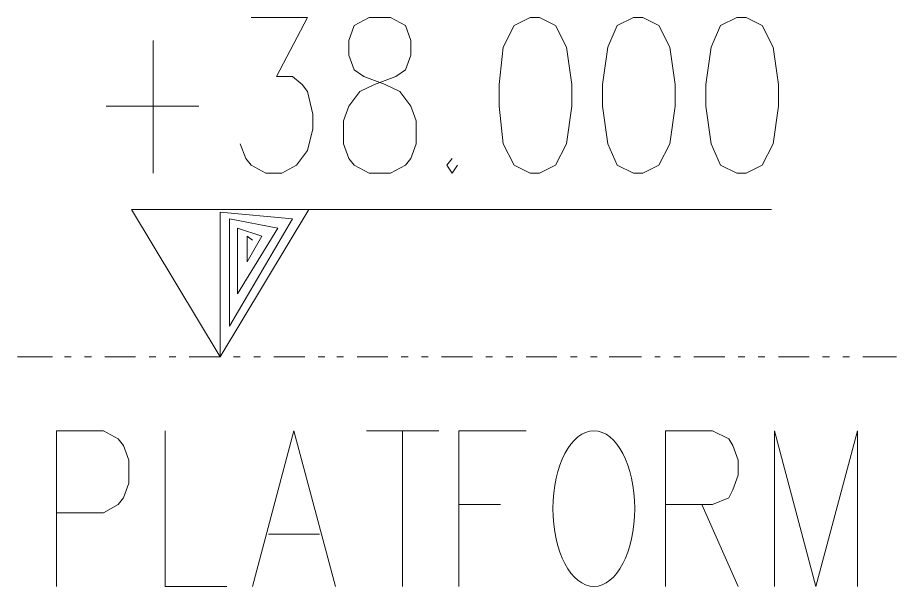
# Model space of a CAD drawing. Header units: millimetres. Extents: x 0 to 588, y 0 to 874.
# Drawn here: x 353.78 to 367.64, y 90.59 to 99.57 of the extents above; entities that cross this region are included whole.
import ezdxf

# ---------------------------------------------------------------- set-up
doc = ezdxf.new("R2010")
doc.units = ezdxf.units.MM
doc.layers.get('0').update_dxf_attribs({"lineweight": 18})

msp = doc.modelspace()

# ---------------------------------------------------------------- linework, layer by layer
at = {"color": 0, "lineweight": 0}
for points in [[(357.463, 99.568), (358.352, 99.568), (357.865, 98.637), (358.119, 98.637), (358.267, 98.51), (358.352, 98.404), (358.436, 98.044), (358.436, 97.811), (358.352, 97.472), (358.182, 97.24), (357.95, 97.113), (357.695, 97.113), (357.463, 97.24), (357.378, 97.346), (357.293, 97.578)], [(355.918, 99.208), (355.918, 97.113)], [(355.177, 98.171), (356.637, 98.171)], [(360.638, 97.346), (360.553, 97.24), (360.638, 97.113), (360.722, 97.24)], [(358.373, 96.541), (356.976, 94.213), (355.579, 96.541), (356.976, 96.541)], [(356.976, 96.541), (365.675, 96.541)], [(356.976, 94.213), (356.976, 96.499), (358.119, 96.393), (357.124, 94.7), (357.124, 96.393), (357.886, 96.245), (357.251, 95.208), (357.251, 96.245), (357.632, 96.118), (357.399, 95.716), (357.399, 96.118), (357.484, 96.054)], [(353.78, 94.213), (354.33, 94.213)], [(354.521, 94.213), (354.626, 94.213)], [(354.838, 94.213), (354.944, 94.213)], [(355.156, 94.213), (355.642, 94.213)], [(355.854, 94.213), (355.96, 94.213)], [(356.171, 94.213), (356.277, 94.213)], [(356.489, 94.213), (356.976, 94.213)], [(357.188, 94.213), (357.293, 94.213)], [(357.505, 94.213), (357.611, 94.213)], [(357.822, 94.213), (358.309, 94.213)], [(358.521, 94.213), (358.627, 94.213)], [(358.817, 94.213), (358.923, 94.213)], [(359.135, 94.213), (359.622, 94.213)], [(359.833, 94.213), (359.939, 94.213)], [(360.151, 94.213), (360.257, 94.213)], [(360.468, 94.213), (360.955, 94.213)], [(361.167, 94.213), (361.273, 94.213)], [(361.484, 94.213), (361.59, 94.213)], [(361.802, 94.213), (362.289, 94.213)], [(362.5, 94.213), (362.606, 94.213)], [(362.818, 94.213), (362.924, 94.213)], [(363.114, 94.213), (363.622, 94.213)], [(363.834, 94.213), (363.918, 94.213)], [(364.13, 94.213), (364.236, 94.213)], [(364.448, 94.213), (364.935, 94.213)], [(365.146, 94.213), (365.252, 94.213)], [(365.464, 94.213), (365.57, 94.213)], [(365.781, 94.213), (366.268, 94.213)], [(366.48, 94.213), (366.586, 94.213)], [(366.797, 94.213), (366.903, 94.213)], [(367.115, 94.213), (367.644, 94.213)], [(354.394, 90.593), (354.394, 93.049), (355.134, 93.049), (355.367, 92.922), (355.452, 92.816), (355.536, 92.583), (355.536, 92.223), (355.452, 91.99), (355.367, 91.885), (355.134, 91.757), (354.394, 91.757)], [(356.108, 93.049), (356.108, 90.593), (357.082, 90.593)], [(357.484, 90.593), (358.14, 93.049), (358.796, 90.593)], [(359.283, 93.049), (360.426, 93.049)], [(359.854, 93.049), (359.854, 90.593)], [(360.743, 90.593), (360.743, 93.049), (361.802, 93.049)], [(364.003, 90.593), (364.003, 93.049), (364.744, 93.049), (364.998, 92.922), (365.062, 92.816), (365.146, 92.583), (365.146, 92.35), (365.062, 92.117), (364.998, 91.99), (364.744, 91.885), (364.003, 91.885)], [(365.718, 90.593), (365.718, 93.049), (366.374, 90.593), (367.03, 93.049), (367.03, 90.593)], [(360.743, 91.885), (361.4, 91.885)], [(364.575, 91.885), (365.146, 90.593)], [(357.738, 91.419), (358.542, 91.419)]]:
    msp.add_lwpolyline(points, dxfattribs=at)
for points in [[(359.325, 99.568), (359.092, 99.441), (359.008, 99.208), (359.008, 98.975), (359.092, 98.743), (359.241, 98.637), (359.579, 98.51), (359.812, 98.404), (359.981, 98.171), (360.066, 97.938), (360.066, 97.578), (359.981, 97.346), (359.897, 97.24), (359.664, 97.113), (359.325, 97.113), (359.092, 97.24), (359.008, 97.346), (358.923, 97.578), (358.923, 97.938), (359.008, 98.171), (359.177, 98.404), (359.41, 98.51), (359.749, 98.637), (359.897, 98.743), (359.981, 98.975), (359.981, 99.208), (359.897, 99.441), (359.664, 99.568)], [(361.865, 99.568), (361.611, 99.441), (361.442, 99.102), (361.378, 98.51), (361.378, 98.171), (361.442, 97.578), (361.611, 97.24), (361.865, 97.113), (362.014, 97.113), (362.267, 97.24), (362.437, 97.578), (362.522, 98.171), (362.522, 98.51), (362.437, 99.102), (362.267, 99.441), (362.014, 99.568)], [(363.495, 99.568), (363.241, 99.441), (363.093, 99.102), (363.008, 98.51), (363.008, 98.171), (363.093, 97.578), (363.241, 97.24), (363.495, 97.113), (363.643, 97.113), (363.897, 97.24), (364.067, 97.578), (364.151, 98.171), (364.151, 98.51), (364.067, 99.102), (363.897, 99.441), (363.643, 99.568)], [(365.125, 99.568), (364.871, 99.441), (364.723, 99.102), (364.638, 98.51), (364.638, 98.171), (364.723, 97.578), (364.871, 97.24), (365.125, 97.113), (365.273, 97.113), (365.527, 97.24), (365.697, 97.578), (365.781, 98.171), (365.781, 98.51), (365.697, 99.102), (365.527, 99.441), (365.273, 99.568)]]:
    msp.add_lwpolyline(points, close=True, dxfattribs=at)
msp.add_ellipse((362.871, 91.821), major_axis=(0, 1.228), ratio=0.525862, dxfattribs=at)

doc.saveas('drawing.dxf')
